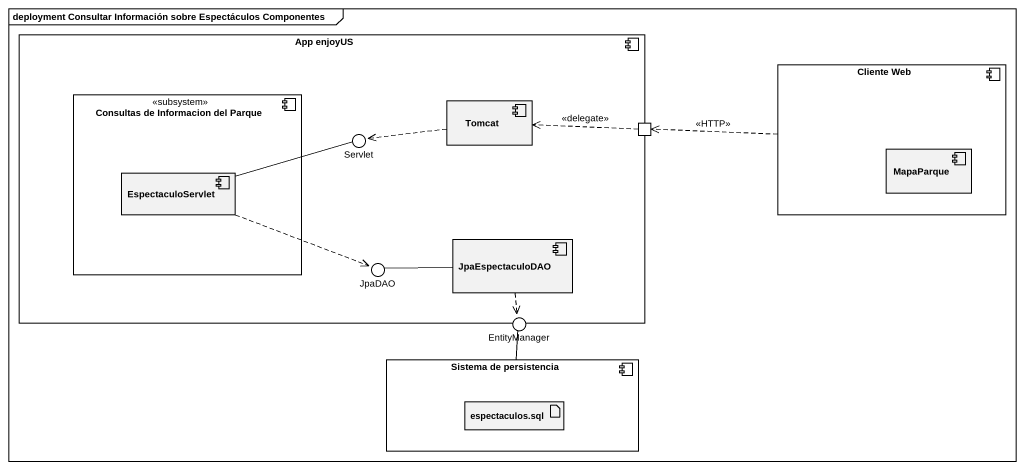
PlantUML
@startuml
mainframe deployment Consultar Información sobre Espectáculos Componentes
component "App enjoyUS" as App_enjoyUS {
  component "Consultas de Informacion del Parque" as Consultas_de_Informacion <<subsystem>> {
    component EspectaculoServlet
  }
  component Tomcat
  port " " as port1
  component JpaEspectaculoDAO
}
component "Cliente Web" as Cliente_Web {
  component MapaParque
}
() Servlet
() JpaDAO
() EntityManager
component "Sistema de persistencia" as Sistema_de_persistencia {
  artifact "espectaculos.sql" as espectaculos_sql
}
App_enjoyUS -up- Servlet
App_enjoyUS -- JpaDAO
Cliente_Web .left.> port1 : <<HTTP>>
Tomcat .left.> Servlet
port1 .left.> Tomcat : <<delegate>>
EspectaculoServlet -right- Servlet
EspectaculoServlet .right.> JpaDAO
JpaEspectaculoDAO -left- JpaDAO
JpaEspectaculoDAO ..> EntityManager
Sistema_de_persistencia -up- EntityManager
@enduml
